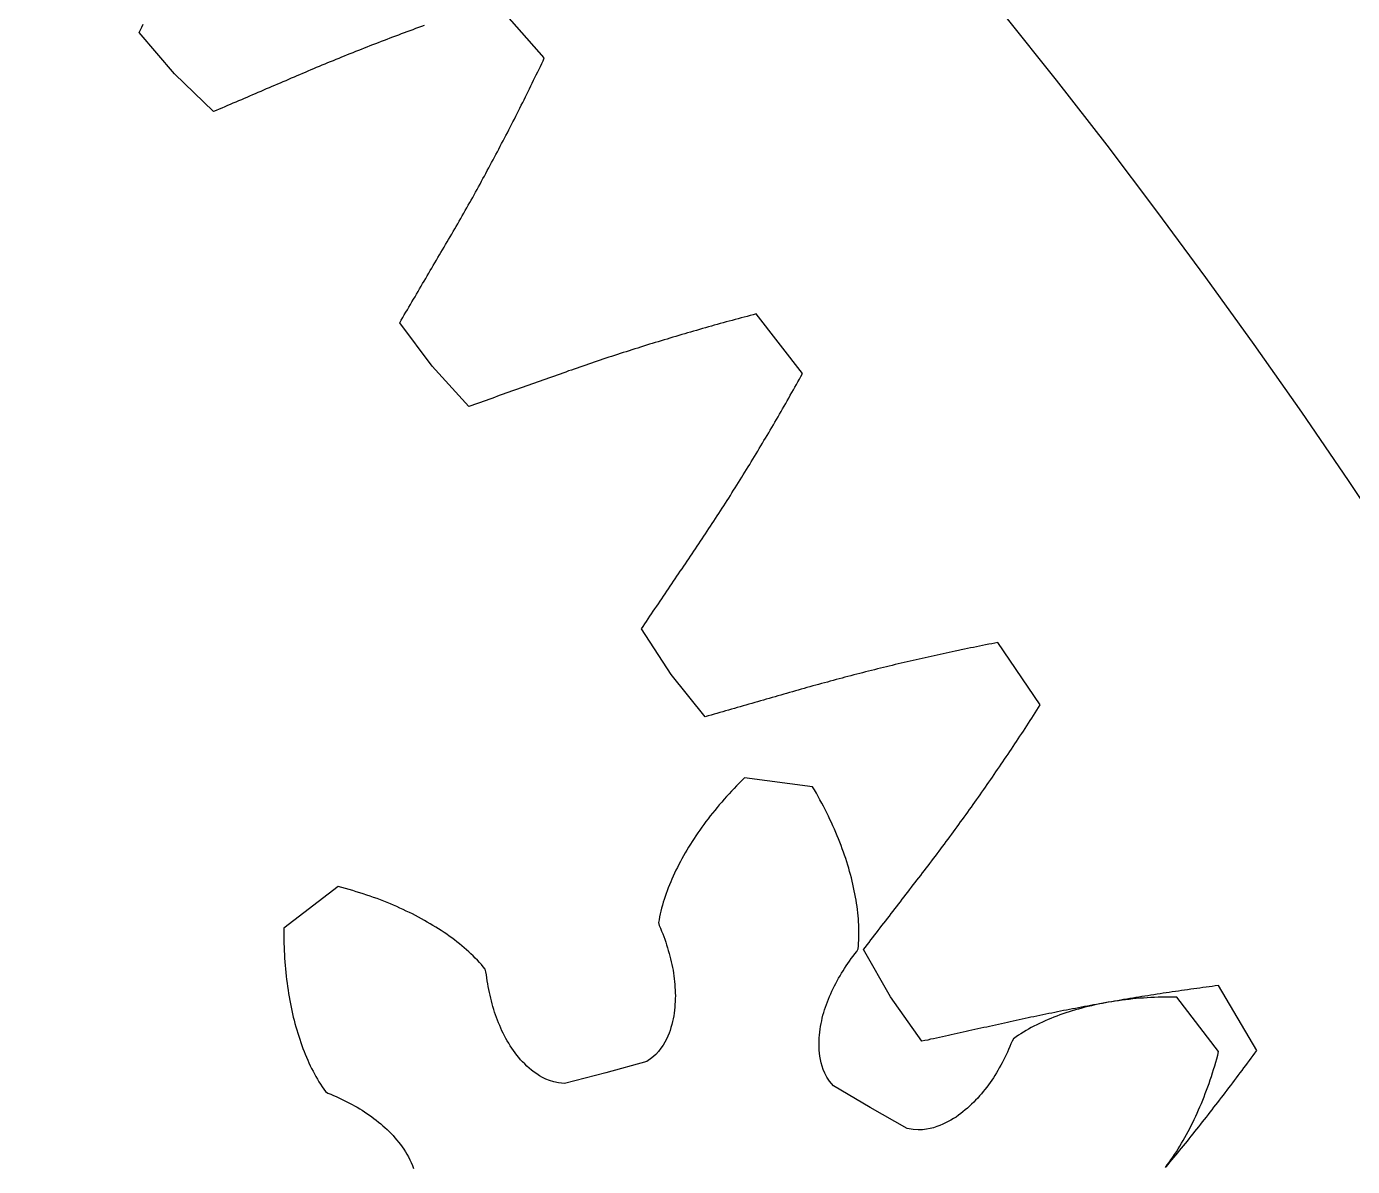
# Model space of a CAD drawing. Header units: metres. Extents: x -108 to 108, y -108 to 108.
# Drawn here: x 69.1 to 90.04, y 49.83 to 67.83 of the extents above; entities that cross this region are included whole.
import ezdxf

# ---------------------------------------------------------------- set-up
doc = ezdxf.new("R2010")
doc.units = ezdxf.units.M

msp = doc.modelspace()

# ---------------------------------------------------------------- linework, layer by layer
for points in [[(87.096, 49.824), (87.127, 49.861), (87.157, 49.898), (87.188, 49.935), (87.219, 49.972), (87.249, 50.009), (87.28, 50.046), (87.31, 50.084), (87.341, 50.121), (87.371, 50.159), (87.401, 50.196), (87.432, 50.234), (87.462, 50.271), (87.492, 50.309), (87.522, 50.347), (87.552, 50.385), (87.583, 50.422), (87.613, 50.46), (87.643, 50.498), (87.673, 50.536), (87.703, 50.574), (87.733, 50.613), (87.763, 50.651), (87.792, 50.689), (87.822, 50.727), (87.852, 50.766), (87.882, 50.804), (87.912, 50.842), (87.941, 50.881), (87.971, 50.92), (88.001, 50.958), (88.03, 50.997), (88.06, 51.036), (88.089, 51.074), (88.119, 51.113), (88.148, 51.152), (88.178, 51.191), (88.207, 51.23), (88.236, 51.269), (88.266, 51.308), (88.295, 51.347), (88.324, 51.387), (88.354, 51.426), (88.383, 51.465), (88.412, 51.505), (88.441, 51.544), (88.47, 51.584), (88.499, 51.623), (88.528, 51.663), (87.921, 52.689), (87.872, 52.683), (87.824, 52.676), (87.775, 52.67), (87.727, 52.663), (87.678, 52.657), (87.63, 52.65), (87.581, 52.643), (87.533, 52.637), (87.484, 52.63), (87.436, 52.623), (87.387, 52.616), (87.339, 52.609), (87.291, 52.602), (87.242, 52.595), (87.194, 52.588), (87.146, 52.581), (87.098, 52.574), (87.05, 52.566), (87.002, 52.559), (86.953, 52.551), (86.905, 52.544), (86.857, 52.536), (86.809, 52.529), (86.761, 52.521), (86.713, 52.514), (86.666, 52.506), (86.618, 52.498), (86.57, 52.49), (86.522, 52.482), (86.474, 52.474), (86.426, 52.466), (86.379, 52.458), (86.331, 52.45), (86.283, 52.442), (86.236, 52.433), (86.188, 52.425), (86.141, 52.417), (86.093, 52.408), (86.046, 52.4), (85.998, 52.391), (85.951, 52.382), (85.903, 52.374), (85.856, 52.365), (85.809, 52.356), (85.761, 52.347), (85.714, 52.338), (85.667, 52.329), (85.62, 52.32), (85.572, 52.311), (85.525, 52.302), (85.478, 52.293), (85.431, 52.283), (85.384, 52.274), (85.337, 52.265), (85.29, 52.255), (85.243, 52.246), (85.196, 52.236), (85.149, 52.226), (85.103, 52.217), (85.056, 52.207), (85.009, 52.197), (84.962, 52.187), (84.916, 52.177), (84.869, 52.167), (84.822, 52.157), (84.776, 52.147), (84.729, 52.137), (84.683, 52.126), (84.636, 52.116), (84.59, 52.106), (84.543, 52.096), (84.497, 52.085), (84.45, 52.075), (84.403, 52.065), (84.357, 52.055), (84.31, 52.044), (84.264, 52.034), (84.217, 52.024), (84.171, 52.014), (84.124, 52.003), (84.077, 51.993), (84.031, 51.983), (83.984, 51.973), (83.938, 51.962), (83.891, 51.952), (83.845, 51.942), (83.798, 51.932), (83.751, 51.922), (83.705, 51.911), (83.658, 51.901), (83.612, 51.891), (83.565, 51.881), (83.518, 51.87), (83.472, 51.86), (83.425, 51.85), (83.378, 51.84), (83.332, 51.829), (83.285, 51.819), (83.239, 51.809), (82.744, 52.511), (82.744, 52.511), (82.319, 53.257), (82.348, 53.295), (82.378, 53.333), (82.407, 53.371), (82.436, 53.409), (82.465, 53.447), (82.494, 53.484), (82.523, 53.522), (82.552, 53.56), (82.581, 53.598), (82.61, 53.636), (82.64, 53.673), (82.669, 53.711), (82.698, 53.749), (82.727, 53.787), (82.756, 53.825), (82.785, 53.862), (82.814, 53.9), (82.843, 53.938), (82.872, 53.976), (82.902, 54.013), (82.931, 54.051), (82.96, 54.089), (82.989, 54.127), (83.018, 54.165), (83.047, 54.202), (83.076, 54.24), (83.105, 54.278), (83.134, 54.316), (83.163, 54.353), (83.192, 54.391), (83.221, 54.429), (83.251, 54.467), (83.28, 54.504), (83.309, 54.542), (83.338, 54.58), (83.367, 54.618), (83.395, 54.656), (83.424, 54.694), (83.453, 54.732), (83.482, 54.77), (83.511, 54.809), (83.539, 54.847), (83.568, 54.885), (83.597, 54.924), (83.625, 54.962), (83.654, 55.001), (83.682, 55.039), (83.711, 55.078), (83.739, 55.116), (83.767, 55.155), (83.796, 55.194), (83.824, 55.233), (83.852, 55.272), (83.881, 55.311), (83.909, 55.35), (83.937, 55.389), (83.965, 55.428), (83.993, 55.467), (84.021, 55.506), (84.049, 55.546), (84.077, 55.585), (84.105, 55.624), (84.133, 55.664), (84.16, 55.703), (84.188, 55.743), (84.216, 55.783), (84.244, 55.822), (84.271, 55.862), (84.299, 55.902), (84.327, 55.942), (84.354, 55.981), (84.382, 56.021), (84.409, 56.061), (84.436, 56.101), (84.464, 56.142), (84.491, 56.182), (84.518, 56.222), (84.546, 56.262), (84.573, 56.302), (84.6, 56.343), (84.627, 56.383), (84.654, 56.424), (84.681, 56.464), (84.709, 56.505), (84.736, 56.545), (84.762, 56.586), (84.789, 56.627), (84.816, 56.668), (84.843, 56.708), (84.87, 56.749), (84.897, 56.79), (84.923, 56.831), (84.95, 56.872), (84.977, 56.913), (85.003, 56.954), (85.03, 56.996), (85.056, 57.037), (85.083, 57.078), (85.109, 57.119), (84.439, 58.106), (84.391, 58.096), (84.343, 58.087), (84.295, 58.077), (84.247, 58.068), (84.199, 58.058), (84.151, 58.049), (84.103, 58.039), (84.055, 58.029), (84.007, 58.019), (83.959, 58.009), (83.911, 57.999), (83.863, 57.989), (83.816, 57.979), (83.768, 57.969), (83.72, 57.959), (83.672, 57.949), (83.625, 57.939), (83.577, 57.928), (83.53, 57.918), (83.482, 57.908), (83.435, 57.897), (83.387, 57.887), (83.34, 57.876), (83.292, 57.865), (83.245, 57.855), (83.198, 57.844), (83.15, 57.833), (83.103, 57.822), (83.056, 57.811), (83.009, 57.8), (82.962, 57.789), (82.914, 57.778), (82.867, 57.767), (82.82, 57.756), (82.773, 57.745), (82.726, 57.733), (82.679, 57.722), (82.632, 57.711), (82.586, 57.699), (82.539, 57.688), (82.492, 57.676), (82.445, 57.664), (82.398, 57.653), (82.352, 57.641), (82.305, 57.629), (82.259, 57.617), (82.212, 57.605), (82.165, 57.593), (82.119, 57.581), (82.072, 57.569), (82.026, 57.557), (81.98, 57.545), (81.933, 57.532), (81.887, 57.52), (81.841, 57.507), (81.794, 57.495), (81.748, 57.482), (81.702, 57.47), (81.656, 57.457), (81.61, 57.444), (81.564, 57.432), (81.518, 57.419), (81.472, 57.406), (81.426, 57.393), (81.38, 57.38), (81.334, 57.367), (81.288, 57.354), (81.243, 57.341), (81.197, 57.328), (81.151, 57.314), (81.105, 57.301), (81.059, 57.288), (81.014, 57.275), (80.968, 57.262), (80.922, 57.249), (80.876, 57.236), (80.83, 57.222), (80.784, 57.209), (80.739, 57.196), (80.693, 57.183), (80.647, 57.17), (80.601, 57.157), (80.555, 57.144), (80.509, 57.13), (80.463, 57.117), (80.418, 57.104), (80.372, 57.091), (80.326, 57.078), (80.28, 57.065), (80.234, 57.052), (80.188, 57.038), (80.142, 57.025), (80.097, 57.012), (80.051, 56.999), (80.005, 56.986), (79.959, 56.973), (79.913, 56.959), (79.867, 56.946), (79.821, 56.933), (79.284, 57.603), (79.284, 57.603), (78.813, 58.321), (78.839, 58.361), (78.866, 58.4), (78.893, 58.44), (78.92, 58.48), (78.946, 58.519), (78.973, 58.559), (79, 58.598), (79.026, 58.638), (79.053, 58.677), (79.08, 58.717), (79.106, 58.756), (79.133, 58.796), (79.16, 58.836), (79.186, 58.875), (79.213, 58.915), (79.24, 58.954), (79.266, 58.994), (79.293, 59.033), (79.32, 59.073), (79.346, 59.112), (79.373, 59.152), (79.4, 59.191), (79.426, 59.231), (79.453, 59.27), (79.48, 59.31), (79.506, 59.349), (79.533, 59.389), (79.56, 59.428), (79.586, 59.468), (79.613, 59.508), (79.64, 59.547), (79.666, 59.587), (79.693, 59.626), (79.719, 59.666), (79.746, 59.705), (79.773, 59.745), (79.799, 59.785), (79.825, 59.824), (79.852, 59.864), (79.878, 59.904), (79.904, 59.944), (79.931, 59.984), (79.957, 60.024), (79.983, 60.064), (80.009, 60.104), (80.035, 60.145), (80.061, 60.185), (80.087, 60.225), (80.113, 60.266), (80.139, 60.306), (80.165, 60.347), (80.191, 60.387), (80.216, 60.428), (80.242, 60.468), (80.268, 60.509), (80.293, 60.55), (80.319, 60.591), (80.344, 60.632), (80.37, 60.673), (80.395, 60.714), (80.421, 60.755), (80.446, 60.796), (80.471, 60.837), (80.497, 60.878), (80.522, 60.919), (80.547, 60.96), (80.572, 61.002), (80.597, 61.043), (80.623, 61.085), (80.648, 61.126), (80.673, 61.168), (80.697, 61.209), (80.722, 61.251), (80.747, 61.293), (80.772, 61.334), (80.797, 61.376), (80.822, 61.418), (80.846, 61.46), (80.871, 61.502), (80.895, 61.544), (80.92, 61.586), (80.945, 61.628), (80.969, 61.67), (80.993, 61.712), (81.018, 61.754), (81.042, 61.797), (81.066, 61.839), (81.091, 61.881), (81.115, 61.924), (81.139, 61.966), (81.163, 62.009), (81.187, 62.051), (81.211, 62.094), (81.235, 62.137), (81.259, 62.179), (81.283, 62.222), (81.307, 62.265), (81.331, 62.308), (81.355, 62.351), (80.624, 63.293), (80.577, 63.281), (80.529, 63.268), (80.482, 63.256), (80.434, 63.243), (80.387, 63.23), (80.34, 63.218), (80.293, 63.205), (80.245, 63.192), (80.198, 63.18), (80.151, 63.167), (80.104, 63.154), (80.057, 63.141), (80.01, 63.128), (79.963, 63.115), (79.916, 63.102), (79.869, 63.088), (79.822, 63.075), (79.775, 63.062), (79.728, 63.049), (79.681, 63.035), (79.635, 63.022), (79.588, 63.008), (79.541, 62.995), (79.495, 62.981), (79.448, 62.968), (79.401, 62.954), (79.355, 62.94), (79.308, 62.926), (79.262, 62.912), (79.216, 62.898), (79.169, 62.884), (79.123, 62.87), (79.077, 62.856), (79.03, 62.842), (78.984, 62.828), (78.938, 62.814), (78.892, 62.8), (78.846, 62.785), (78.8, 62.771), (78.754, 62.756), (78.708, 62.742), (78.662, 62.727), (78.616, 62.713), (78.57, 62.698), (78.524, 62.683), (78.478, 62.668), (78.433, 62.654), (78.387, 62.639), (78.341, 62.624), (78.296, 62.609), (78.25, 62.594), (78.205, 62.578), (78.159, 62.563), (78.114, 62.548), (78.068, 62.533), (78.023, 62.517), (77.978, 62.502), (77.932, 62.487), (77.887, 62.471), (77.842, 62.455), (77.797, 62.44), (77.752, 62.424), (77.707, 62.408), (77.662, 62.393), (77.617, 62.377), (77.572, 62.361), (77.527, 62.345), (77.482, 62.329), (77.437, 62.313), (77.392, 62.297), (77.347, 62.281), (77.302, 62.265), (77.257, 62.249), (77.212, 62.233), (77.167, 62.217), (77.123, 62.201), (77.078, 62.185), (77.033, 62.169), (76.988, 62.153), (76.943, 62.137), (76.898, 62.121), (76.853, 62.105), (76.808, 62.089), (76.763, 62.073), (76.718, 62.057), (76.673, 62.041), (76.628, 62.025), (76.583, 62.009), (76.538, 61.993), (76.494, 61.977), (76.449, 61.961), (76.404, 61.945), (76.359, 61.929), (76.314, 61.913), (76.269, 61.897), (76.224, 61.881), (76.179, 61.865), (76.134, 61.849), (76.089, 61.833), (75.51, 62.468), (75.51, 62.468), (74.995, 63.155), (75.019, 63.196), (75.044, 63.237), (75.068, 63.278), (75.092, 63.32), (75.116, 63.361), (75.14, 63.402), (75.164, 63.443), (75.188, 63.484), (75.213, 63.525), (75.237, 63.566), (75.261, 63.608), (75.285, 63.649), (75.309, 63.69), (75.333, 63.731), (75.357, 63.772), (75.382, 63.813), (75.406, 63.854), (75.43, 63.896), (75.454, 63.937), (75.478, 63.978), (75.502, 64.019), (75.526, 64.06), (75.551, 64.101), (75.575, 64.142), (75.599, 64.183), (75.623, 64.225), (75.647, 64.266), (75.671, 64.307), (75.695, 64.348), (75.719, 64.389), (75.743, 64.43), (75.768, 64.471), (75.792, 64.512), (75.816, 64.553), (75.84, 64.595), (75.864, 64.636), (75.888, 64.677), (75.912, 64.719), (75.935, 64.76), (75.959, 64.802), (75.983, 64.843), (76.006, 64.885), (76.03, 64.926), (76.054, 64.968), (76.077, 65.01), (76.101, 65.051), (76.124, 65.093), (76.148, 65.135), (76.171, 65.177), (76.194, 65.219), (76.217, 65.261), (76.241, 65.303), (76.264, 65.345), (76.287, 65.388), (76.31, 65.43), (76.333, 65.472), (76.356, 65.514), (76.379, 65.557), (76.402, 65.599), (76.425, 65.642), (76.447, 65.684), (76.47, 65.727), (76.493, 65.77), (76.515, 65.812), (76.538, 65.855), (76.561, 65.898), (76.583, 65.941), (76.605, 65.983), (76.628, 66.026), (76.65, 66.069), (76.673, 66.112), (76.695, 66.155), (76.717, 66.199), (76.739, 66.242), (76.761, 66.285), (76.784, 66.328), (76.806, 66.372), (76.828, 66.415), (76.85, 66.458), (76.871, 66.502), (76.893, 66.545), (76.915, 66.589), (76.937, 66.632), (76.959, 66.676), (76.98, 66.72), (77.002, 66.763), (77.024, 66.807), (77.045, 66.851), (77.067, 66.895), (77.088, 66.939), (77.11, 66.983), (77.131, 67.027), (77.152, 67.071), (77.174, 67.115), (77.195, 67.159), (77.216, 67.203), (77.237, 67.248), (77.258, 67.292), (77.279, 67.336), (76.491, 68.23)], [(75.383, 67.848), (75.337, 67.832), (75.292, 67.815), (75.246, 67.799), (75.201, 67.782), (75.155, 67.765), (75.11, 67.748), (75.064, 67.731), (75.019, 67.715), (74.974, 67.698), (74.928, 67.681), (74.883, 67.664), (74.838, 67.646), (74.793, 67.629), (74.748, 67.612), (74.703, 67.595), (74.658, 67.577), (74.613, 67.56), (74.568, 67.543), (74.523, 67.525), (74.478, 67.508), (74.433, 67.49), (74.389, 67.472), (74.344, 67.455), (74.299, 67.437), (74.255, 67.419), (74.21, 67.401), (74.165, 67.383), (74.121, 67.366), (74.076, 67.348), (74.032, 67.329), (73.988, 67.311), (73.943, 67.293), (73.899, 67.275), (73.855, 67.257), (73.811, 67.238), (73.767, 67.22), (73.723, 67.202), (73.679, 67.183), (73.635, 67.164), (73.591, 67.146), (73.547, 67.127), (73.503, 67.108), (73.459, 67.09), (73.415, 67.071), (73.371, 67.052), (73.328, 67.033), (73.284, 67.015), (73.24, 66.996), (73.196, 66.977), (73.152, 66.958), (73.109, 66.94), (73.065, 66.921), (73.021, 66.902), (72.977, 66.883), (72.933, 66.864), (72.889, 66.846), (72.846, 66.827), (72.802, 66.808), (72.758, 66.789), (72.714, 66.77), (72.67, 66.752), (72.626, 66.733), (72.583, 66.714), (72.539, 66.695), (72.495, 66.676), (72.451, 66.658), (72.407, 66.639), (72.363, 66.62), (72.319, 66.601), (72.276, 66.583), (72.232, 66.564), (72.188, 66.545), (72.144, 66.526), (72.1, 66.507), (72.056, 66.488), (71.439, 67.086), (71.439, 67.086), (70.882, 67.739), (70.903, 67.782), (70.925, 67.824), (70.946, 67.867)], [(87.085, 49.816), (87.115, 49.856), (87.144, 49.896), (87.173, 49.938), (87.202, 49.98), (87.231, 50.022), (87.259, 50.065), (87.286, 50.109), (87.313, 50.153), (87.34, 50.198), (87.367, 50.243), (87.393, 50.289), (87.418, 50.335), (87.444, 50.382), (87.469, 50.43), (87.493, 50.477), (87.517, 50.526), (87.541, 50.575), (87.564, 50.624), (87.587, 50.674), (87.609, 50.724), (87.631, 50.775), (87.653, 50.827), (87.674, 50.878), (87.695, 50.931), (87.715, 50.983), (87.735, 51.036), (87.755, 51.09), (87.774, 51.144), (87.792, 51.199), (87.811, 51.253), (87.828, 51.309), (87.846, 51.365), (87.863, 51.421), (87.879, 51.477), (87.895, 51.534), (87.911, 51.592), (87.926, 51.649), (87.267, 52.508), (87.267, 52.508), (87.207, 52.508), (87.148, 52.508), (87.089, 52.508), (87.03, 52.506), (86.971, 52.505), (86.913, 52.502), (86.855, 52.499), (86.797, 52.496), (86.739, 52.492), (86.682, 52.488), (86.626, 52.483), (86.569, 52.477), (86.513, 52.471), (86.457, 52.465), (86.402, 52.458), (86.346, 52.45), (86.292, 52.442), (86.237, 52.433), (86.183, 52.424), (86.129, 52.414), (86.076, 52.404), (86.023, 52.393), (85.97, 52.382), (85.918, 52.37), (85.866, 52.358), (85.815, 52.345), (85.764, 52.332), (85.713, 52.318), (85.663, 52.304), (85.613, 52.289), (85.564, 52.274), (85.515, 52.258), (85.467, 52.241), (85.419, 52.224), (85.371, 52.207), (85.324, 52.189), (85.278, 52.17), (85.232, 52.151), (85.187, 52.131), (85.142, 52.111), (85.097, 52.091), (85.054, 52.069), (85.01, 52.047), (84.968, 52.025), (84.926, 52.002), (84.885, 51.978), (84.844, 51.954), (84.804, 51.929), (84.765, 51.903), (84.727, 51.877), (84.689, 51.85), (84.665, 51.811), (84.647, 51.767), (84.628, 51.724), (84.61, 51.68), (84.59, 51.638), (84.57, 51.596), (84.55, 51.553), (84.529, 51.512), (84.508, 51.471), (84.485, 51.43), (84.463, 51.39), (84.441, 51.349), (84.417, 51.31), (84.393, 51.271), (84.369, 51.233), (84.343, 51.195), (84.318, 51.158), (84.292, 51.121), (84.264, 51.085), (84.236, 51.049), (84.209, 51.014), (84.181, 50.978), (84.15, 50.945), (84.121, 50.911), (84.089, 50.879), (84.059, 50.846), (84.026, 50.815), (83.993, 50.784), (83.959, 50.754), (83.924, 50.725), (83.889, 50.696), (83.853, 50.668), (83.817, 50.64), (83.779, 50.613), (83.739, 50.589), (83.698, 50.565), (83.656, 50.542), (83.613, 50.519), (83.57, 50.498), (83.522, 50.479), (83.474, 50.461), (83.424, 50.444), (83.37, 50.431), (83.312, 50.421), (83.252, 50.412), (83.182, 50.41), (83.103, 50.415), (83.009, 50.43), (82.424, 50.763), (82.424, 50.763), (81.844, 51.103), (81.783, 51.177), (81.739, 51.243), (81.707, 51.304), (81.684, 51.361), (81.664, 51.416), (81.648, 51.47), (81.638, 51.521), (81.63, 51.572), (81.622, 51.622), (81.619, 51.671), (81.617, 51.719), (81.616, 51.767), (81.616, 51.814), (81.617, 51.862), (81.622, 51.907), (81.627, 51.953), (81.634, 51.998), (81.641, 52.043), (81.649, 52.088), (81.658, 52.132), (81.668, 52.176), (81.678, 52.22), (81.692, 52.263), (81.704, 52.306), (81.719, 52.349), (81.733, 52.392), (81.749, 52.434), (81.766, 52.476), (81.784, 52.517), (81.8, 52.559), (81.819, 52.6), (81.839, 52.641), (81.859, 52.682), (81.88, 52.722), (81.902, 52.763), (81.924, 52.803), (81.948, 52.842), (81.972, 52.882), (81.996, 52.921), (82.02, 52.96), (82.045, 52.999), (82.073, 53.038), (82.099, 53.076), (82.126, 53.114), (82.155, 53.152), (82.183, 53.19), (82.212, 53.228), (82.233, 53.268), (82.238, 53.314), (82.241, 53.36), (82.244, 53.407), (82.246, 53.454), (82.246, 53.501), (82.246, 53.549), (82.245, 53.597), (82.243, 53.645), (82.241, 53.693), (82.237, 53.742), (82.233, 53.791), (82.228, 53.839), (82.223, 53.889), (82.216, 53.938), (82.209, 53.988), (82.201, 54.037), (82.193, 54.087), (82.183, 54.137), (82.173, 54.187), (82.163, 54.237), (82.151, 54.288), (82.139, 54.338), (82.127, 54.389), (82.113, 54.44), (82.099, 54.49), (82.085, 54.541), (82.069, 54.592), (82.054, 54.644), (82.037, 54.695), (82.02, 54.746), (82.002, 54.797), (81.983, 54.849), (81.964, 54.9), (81.945, 54.952), (81.924, 55.003), (81.903, 55.055), (81.882, 55.106), (81.859, 55.158), (81.836, 55.21), (81.813, 55.261), (81.789, 55.313), (81.764, 55.365), (81.739, 55.416), (81.713, 55.468), (81.686, 55.52), (81.659, 55.571), (81.631, 55.623), (81.603, 55.675), (81.574, 55.726), (81.544, 55.778), (81.514, 55.829), (80.441, 55.971), (80.399, 55.929), (80.357, 55.886), (80.315, 55.844), (80.275, 55.802), (80.234, 55.759), (80.195, 55.716), (80.156, 55.673), (80.117, 55.63), (80.08, 55.586), (80.042, 55.543), (80.006, 55.499), (79.97, 55.455), (79.934, 55.411), (79.899, 55.367), (79.865, 55.323), (79.831, 55.279), (79.798, 55.234), (79.766, 55.19), (79.734, 55.145), (79.703, 55.1), (79.672, 55.055), (79.643, 55.01), (79.613, 54.965), (79.585, 54.92), (79.557, 54.874), (79.529, 54.829), (79.503, 54.783), (79.477, 54.738), (79.451, 54.692), (79.427, 54.646), (79.403, 54.601), (79.38, 54.555), (79.357, 54.509), (79.335, 54.463), (79.314, 54.417), (79.293, 54.371), (79.274, 54.325), (79.255, 54.279), (79.236, 54.233), (79.219, 54.187), (79.202, 54.141), (79.186, 54.095), (79.171, 54.049), (79.157, 54.003), (79.144, 53.957), (79.131, 53.911), (79.12, 53.865), (79.109, 53.82), (79.1, 53.774), (79.091, 53.728), (79.084, 53.682), (79.094, 53.638), (79.112, 53.594), (79.13, 53.55), (79.148, 53.507), (79.164, 53.463), (79.179, 53.419), (79.196, 53.374), (79.21, 53.33), (79.224, 53.286), (79.236, 53.242), (79.249, 53.197), (79.262, 53.153), (79.273, 53.109), (79.284, 53.064), (79.293, 53.02), (79.302, 52.975), (79.311, 52.93), (79.319, 52.886), (79.323, 52.841), (79.33, 52.796), (79.335, 52.752), (79.34, 52.707), (79.342, 52.662), (79.346, 52.617), (79.346, 52.572), (79.348, 52.527), (79.347, 52.482), (79.345, 52.437), (79.342, 52.391), (79.339, 52.346), (79.334, 52.301), (79.329, 52.255), (79.322, 52.21), (79.315, 52.165), (79.304, 52.119), (79.292, 52.073), (79.278, 52.027), (79.264, 51.981), (79.248, 51.935), (79.228, 51.888), (79.206, 51.841), (79.183, 51.794), (79.155, 51.747), (79.12, 51.698), (79.084, 51.649), (79.037, 51.599), (78.977, 51.546), (78.899, 51.491), (78.251, 51.313), (78.251, 51.313), (77.6, 51.142), (77.505, 51.152), (77.427, 51.168), (77.361, 51.188), (77.305, 51.212), (77.251, 51.237), (77.203, 51.264), (77.159, 51.293), (77.117, 51.322), (77.076, 51.353), (77.039, 51.385), (77.004, 51.418), (76.969, 51.451), (76.936, 51.484), (76.903, 51.518), (76.874, 51.554), (76.846, 51.59), (76.819, 51.627), (76.792, 51.664), (76.766, 51.701), (76.741, 51.739), (76.717, 51.777), (76.693, 51.815), (76.673, 51.855), (76.65, 51.895), (76.631, 51.935), (76.61, 51.975), (76.592, 52.016), (76.575, 52.058), (76.558, 52.1), (76.54, 52.141), (76.524, 52.184), (76.509, 52.227), (76.494, 52.27), (76.481, 52.313), (76.467, 52.357), (76.455, 52.401), (76.444, 52.446), (76.433, 52.491), (76.422, 52.535), (76.411, 52.58), (76.402, 52.626), (76.394, 52.672), (76.385, 52.718), (76.377, 52.764), (76.371, 52.811), (76.364, 52.858), (76.358, 52.905), (76.344, 52.948), (76.315, 52.984), (76.285, 53.02), (76.254, 53.055), (76.222, 53.089), (76.189, 53.123), (76.155, 53.157), (76.121, 53.19), (76.085, 53.222), (76.049, 53.255), (76.012, 53.287), (75.975, 53.318), (75.937, 53.349), (75.898, 53.38), (75.859, 53.41), (75.819, 53.44), (75.778, 53.47), (75.737, 53.499), (75.695, 53.528), (75.652, 53.556), (75.609, 53.584), (75.565, 53.612), (75.521, 53.639), (75.477, 53.666), (75.431, 53.692), (75.385, 53.718), (75.339, 53.744), (75.292, 53.769), (75.245, 53.794), (75.197, 53.819), (75.148, 53.843), (75.1, 53.866), (75.05, 53.89), (75, 53.913), (74.95, 53.935), (74.899, 53.957), (74.848, 53.979), (74.796, 54), (74.744, 54.021), (74.691, 54.041), (74.638, 54.061), (74.584, 54.08), (74.53, 54.1), (74.476, 54.118), (74.421, 54.136), (74.366, 54.154), (74.31, 54.171), (74.254, 54.188), (74.197, 54.205), (74.14, 54.221), (74.083, 54.236), (74.025, 54.251), (73.166, 53.593), (73.166, 53.533), (73.166, 53.473), (73.167, 53.414), (73.168, 53.355), (73.17, 53.297), (73.172, 53.238), (73.175, 53.18), (73.178, 53.123), (73.182, 53.065), (73.187, 53.008), (73.192, 52.951), (73.197, 52.895), (73.203, 52.839), (73.21, 52.783), (73.217, 52.727), (73.224, 52.672), (73.232, 52.617), (73.241, 52.563), (73.25, 52.509), (73.26, 52.455), (73.27, 52.402), (73.281, 52.349), (73.292, 52.296), (73.304, 52.244), (73.316, 52.192), (73.329, 52.14), (73.342, 52.089), (73.356, 52.039), (73.37, 51.989), (73.385, 51.939), (73.401, 51.89), (73.417, 51.841), (73.433, 51.792), (73.45, 51.744), (73.468, 51.697), (73.486, 51.65), (73.504, 51.604), (73.523, 51.558), (73.543, 51.512), (73.563, 51.467), (73.584, 51.423), (73.605, 51.379), (73.627, 51.336), (73.649, 51.293), (73.673, 51.252), (73.696, 51.21), (73.721, 51.17), (73.745, 51.13), (73.771, 51.091), (73.798, 51.052), (73.825, 51.015), (73.863, 50.991), (73.907, 50.972), (73.95, 50.954), (73.994, 50.936), (74.037, 50.916), (74.079, 50.896), (74.121, 50.876), (74.163, 50.855), (74.204, 50.833), (74.244, 50.811), (74.284, 50.788), (74.325, 50.767), (74.364, 50.743), (74.403, 50.719), (74.441, 50.694), (74.479, 50.669), (74.517, 50.644), (74.554, 50.617), (74.589, 50.589), (74.625, 50.562), (74.661, 50.534), (74.696, 50.506), (74.729, 50.476), (74.763, 50.447), (74.795, 50.415), (74.829, 50.385), (74.86, 50.352), (74.89, 50.319), (74.92, 50.285), (74.95, 50.25), (74.978, 50.215), (75.007, 50.179), (75.034, 50.142), (75.061, 50.105), (75.086, 50.065), (75.109, 50.024), (75.133, 49.982), (75.155, 49.939), (75.177, 49.895), (75.195, 49.848), (75.213, 49.799)]]:
    msp.add_lwpolyline(points)
msp.add_circle((0, 0), 108.5)

doc.saveas('drawing.dxf')
